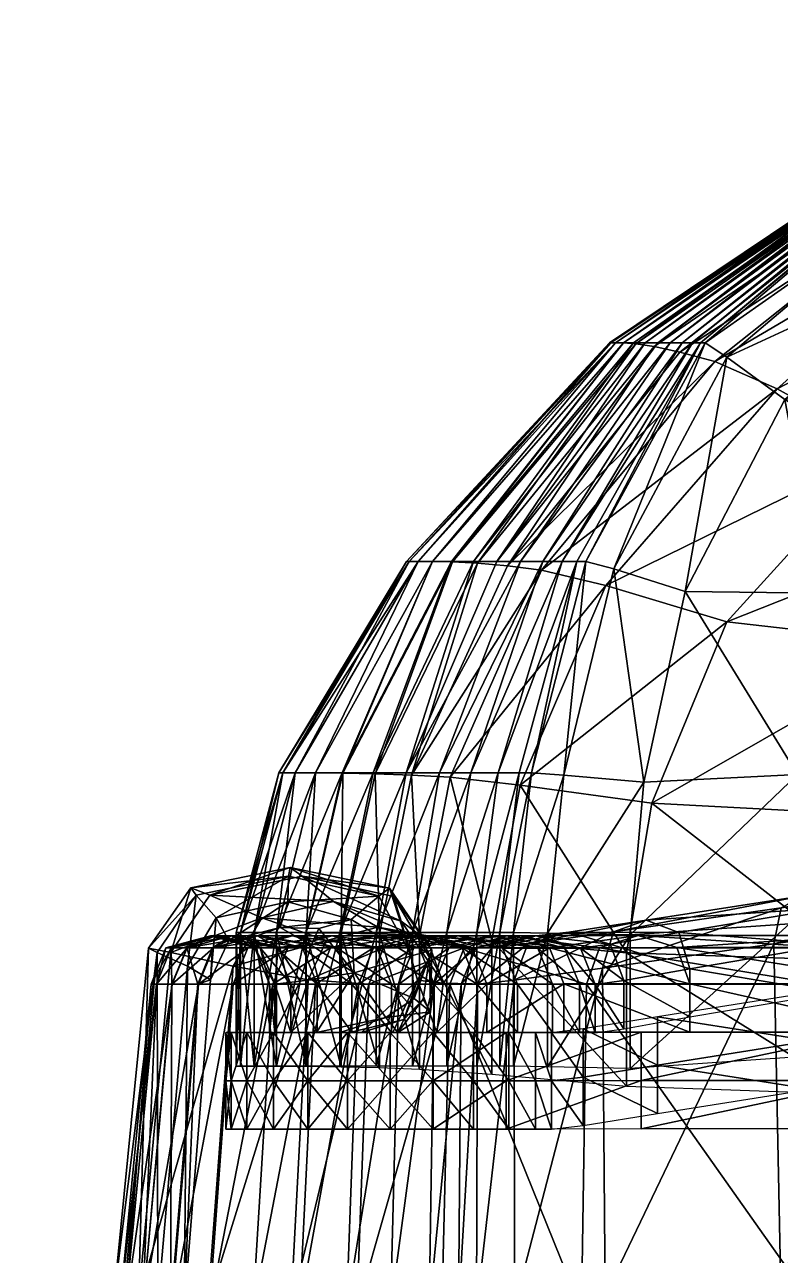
# Model space of a CAD drawing. Header units: centimetres. Extents: x -535 to 535, y -497 to 497.
# Drawn here: x -527.9 to -510.7, y 464.25 to 492.27 of the extents above; entities that cross this region are included whole.
import ezdxf

# ---------------------------------------------------------------- set-up
doc = ezdxf.new("R2010")
doc.units = ezdxf.units.CM
for name, color, linetype, true_color in [('Object005', 7, 'Continuous', 0xb89be5), ('Object007', 7, 'Continuous', 0x58c7e1), ('Object011', 7, 'Continuous', 0xe05656)]:
    doc.layers.add(name, color=color, linetype=linetype, true_color=true_color)

msp = doc.modelspace()

# ---------------------------------------------------------------- meshes
at = {"layer": 'Object005', "color": 31, "true_color": 0xe4b899}
mesh = msp.add_polyface(dxfattribs=at)
corners = [(-503.874, 470.046, -380.171), (-503.874, 468.946, -380.175), (-494.218, 470.048, -380.844), (-494.218, 471.148, -380.84), (-503.874, 471.146, -380.166), (-494.218, 472.248, -380.836), (-510.001, 470.229, -378.909), (-510.001, 469.129, -378.913), (-510.001, 468.029, -378.917), (-513.494, 468.58, -376.927), (-513.494, 467.48, -376.932), (-513.494, 469.68, -376.923), (-515.185, 469.408, -373.626), (-515.185, 468.308, -373.63), (-515.185, 467.208, -373.634), (-515.905, 468.219, -368.439), (-515.905, 467.119, -368.443), (-515.905, 469.318, -368.435), (-516.266, 469.32, -360.871), (-516.266, 468.22, -360.875), (-516.266, 467.12, -360.879), (-513.863, 468.228, 153.958), (-513.863, 467.128, 153.954), (-516.935, 467.125, 142.55), (-516.935, 468.225, 142.555), (-513.863, 469.328, 153.963), (-516.935, 469.325, 142.559), (-508.669, 469.331, 161.587), (-508.669, 468.231, 161.582), (-508.669, 467.131, 161.578), (-500.633, 468.233, 166.159), (-500.633, 467.133, 166.155), (-500.633, 469.333, 166.163)]
mesh.append_faces([[corners[k] for k in face] for face in [(0, 1, 2), (2, 3, 0), (4, 0, 3), (3, 5, 4), (0, 4, 6), (6, 7, 0), (1, 0, 7), (7, 8, 1), (9, 10, 8), (8, 7, 9), (11, 9, 7), (7, 6, 11), (9, 11, 12), (12, 13, 9), (10, 9, 13), (13, 14, 10), (15, 16, 14), (14, 13, 15), (17, 15, 13), (13, 12, 17), (15, 17, 18), (18, 19, 15), (16, 15, 19), (19, 20, 16), (21, 22, 23), (23, 24, 21), (25, 21, 24), (24, 26, 25), (21, 25, 27), (27, 28, 21), (22, 21, 28), (28, 29, 22), (30, 31, 29), (29, 28, 30), (32, 30, 28), (28, 27, 32)]], dxfattribs={"vtx2": -1, "color": 31})
mesh = msp.add_polyface(dxfattribs=at)
corners = [(-521.454, 469.321, -238.713), (-521.454, 468.221, -238.717), (-520.547, 468.221, -269.834), (-521.454, 467.121, -238.721), (-520.547, 467.121, -269.838), (-522.237, 468.221, -204.685), (-522.237, 467.121, -204.689), (-522.237, 469.321, -204.681), (-522.839, 469.321, -168.801), (-522.839, 468.221, -168.805), (-522.839, 467.121, -168.809), (-523.2, 468.221, -132.145), (-523.2, 467.121, -132.149), (-523.2, 469.321, -132.141), (-523.321, 469.321, -95.091), (-523.321, 468.221, -95.095), (-523.321, 467.121, -95.099), (-523.2, 468.222, -58.045), (-523.2, 467.122, -58.049), (-523.2, 469.322, -58.041), (-522.839, 469.322, -21.381), (-522.839, 468.222, -21.385), (-522.839, 467.122, -21.389), (-522.237, 468.222, 14.494), (-522.237, 467.122, 14.49), (-522.237, 469.322, 14.498), (-521.454, 469.322, 48.426), (-521.454, 468.222, 48.422), (-521.454, 467.122, 48.418), (-520.547, 468.222, 79.225), (-520.547, 469.322, 79.229)]
mesh.append_faces([[corners[k] for k in face] for face in [(0, 1, 2), (1, 3, 4), (5, 6, 3), (3, 1, 5), (7, 5, 1), (1, 0, 7), (5, 7, 8), (8, 9, 5), (6, 5, 9), (9, 10, 6), (11, 12, 10), (10, 9, 11), (13, 11, 9), (9, 8, 13), (11, 13, 14), (14, 15, 11), (12, 11, 15), (15, 16, 12), (17, 18, 16), (16, 15, 17), (19, 17, 15), (15, 14, 19), (17, 19, 20), (20, 21, 17), (18, 17, 21), (21, 22, 18), (23, 24, 22), (22, 21, 23), (25, 23, 21), (21, 20, 25), (23, 25, 26), (26, 27, 23), (24, 23, 27), (27, 28, 24), (28, 27, 29), (27, 26, 30)]], dxfattribs={"vtx2": -1, "color": 31})
mesh = msp.add_polyface(dxfattribs=at)
corners = [(-516.88, 468.221, -350.462), (-516.88, 467.121, -350.466), (-516.266, 467.12, -360.879), (-516.266, 468.22, -360.875), (-516.88, 469.321, -350.458), (-516.266, 469.32, -360.871), (-517.679, 469.321, -336.687), (-517.679, 468.221, -336.691), (-517.679, 467.121, -336.696), (-518.599, 468.221, -319.059), (-518.599, 467.121, -319.063), (-518.599, 469.321, -319.054), (-519.576, 469.321, -296.966), (-519.576, 468.221, -296.97), (-519.576, 467.121, -296.974), (-520.547, 468.221, -269.834), (-520.547, 467.121, -269.838), (-520.547, 469.321, -269.83), (-521.454, 469.321, -238.713), (-521.454, 468.221, -238.717), (-520.547, 468.222, 79.225), (-520.547, 467.122, 79.221), (-521.454, 467.122, 48.418), (-520.547, 469.322, 79.229), (-521.454, 468.222, 48.422), (-519.577, 469.322, 105.703), (-519.577, 468.222, 105.699), (-519.577, 467.122, 105.695), (-518.606, 468.223, 126.638), (-518.606, 467.123, 126.634), (-518.606, 469.323, 126.643), (-516.935, 469.325, 142.559), (-516.935, 468.225, 142.555), (-516.935, 467.125, 142.55)]
mesh.append_faces([[corners[k] for k in face] for face in [(0, 1, 2), (2, 3, 0), (4, 0, 3), (3, 5, 4), (0, 4, 6), (6, 7, 0), (1, 0, 7), (7, 8, 1), (9, 10, 8), (8, 7, 9), (11, 9, 7), (7, 6, 11), (9, 11, 12), (12, 13, 9), (10, 9, 13), (13, 14, 10), (15, 16, 14), (14, 13, 15), (17, 15, 13), (13, 12, 17), (15, 17, 18), (16, 15, 19), (20, 21, 22), (23, 20, 24), (20, 23, 25), (25, 26, 20), (21, 20, 26), (26, 27, 21), (28, 29, 27), (27, 26, 28), (30, 28, 26), (26, 25, 30), (28, 30, 31), (31, 32, 28), (29, 28, 32), (32, 33, 29)]], dxfattribs={"vtx2": -1, "color": 31})
at = {"layer": 'Object007', "color": 31, "true_color": 0xe4b899}
mesh = msp.add_polyface(dxfattribs=at)
corners = [(-498.727, 492.002, 84.618), (-507.734, 488.955, 82.617), (-507.016, 488.707, 109.073), (-499.202, 492.2, 53.481), (-508.145, 489.079, 51.6), (-499.376, 492.266, 19.008), (-508.343, 489.121, 17.327), (-499.395, 492.266, -17.416), (-508.418, 489.121, -18.898), (-499.262, 492.266, -318.932), (-507.888, 489.121, -319.012), (-508.01, 489.121, -296.711), (-499.293, 492.266, -296.511), (-499.234, 492.266, -336.733), (-507.773, 489.121, -336.753), (-499.209, 492.266, -350.556), (-507.673, 489.121, -350.556), (-499.189, 492.266, -361.042), (-507.596, 489.121, -361.042), (-512.695, 485.02, -350.556), (-497.802, 491.605, 111.035), (-505.899, 488.293, 129.664), (-499.376, 492.266, -202.374), (-508.343, 489.121, -203.255), (-508.418, 489.121, -167.031), (-499.395, 492.266, -165.95), (-499.352, 492.266, -237.058), (-508.245, 489.121, -237.699), (-514.27, 485.02, -203.974), (-499.323, 492.266, -268.828), (-508.131, 489.121, -269.229), (-514.447, 485.02, -20.107), (-508.463, 489.121, -55.769), (-499.406, 492.266, -54.408), (-499.41, 492.266, -91.683), (-508.478, 489.121, -92.964), (-514.553, 485.02, -56.881), (-499.406, 492.266, -128.958), (-508.463, 489.121, -130.159), (-512.514, 485.02, -361.042), (-507.549, 489.121, -368.832), (-499.178, 492.266, -368.832), (-498.971, 491.707, -374.344), (-507.22, 488.663, -374.275), (-498.367, 490.028, -377.993), (-506.295, 487.289, -377.72)]
mesh.append_faces([[corners[k] for k in face] for face in [(0, 1, 2), (3, 4, 1), (5, 6, 4), (4, 3, 5), (6, 5, 7), (7, 8, 6), (9, 10, 11), (11, 12, 9), (13, 14, 10), (15, 16, 14), (17, 18, 16), (19, 16, 18), (20, 2, 21), (22, 23, 24), (24, 25, 22), (23, 22, 26), (26, 27, 23), (28, 23, 27), (29, 30, 27), (27, 26, 29), (30, 29, 12), (12, 11, 30), (31, 8, 32), (33, 32, 8), (8, 7, 33), (32, 33, 34), (34, 35, 32), (36, 32, 35), (37, 38, 35), (35, 34, 37), (38, 37, 25), (25, 24, 38), (39, 18, 40), (41, 40, 18), (42, 43, 40), (44, 45, 43)]], dxfattribs={"vtx2": -1, "color": 31})
mesh = msp.add_polyface(dxfattribs=at)
corners = [(-507.734, 488.955, 82.617), (-513.57, 484.936, 80.982), (-512.981, 484.809, 107.471), (-508.145, 489.079, 51.6), (-513.989, 484.999, 50.063), (-508.343, 489.121, 17.327), (-514.27, 485.02, 15.954), (-508.418, 489.121, -18.898), (-514.447, 485.02, -20.107), (-507.888, 489.121, -319.012), (-513.201, 485.02, -319.077), (-513.488, 485.02, -296.874), (-507.773, 489.121, -336.753), (-512.93, 485.02, -336.77), (-507.673, 489.121, -350.556), (-512.695, 485.02, -350.556), (-507.596, 489.121, -361.042), (-512.514, 485.02, -361.042), (-515.122, 480.048, -368.832), (-515.326, 480.048, -361.042), (-512.406, 485.02, -368.832), (-514.489, 479.876, -374.257), (-511.916, 484.697, -374.225), (-514.665, 479.495, 143.159), (-511.911, 478.672, 153.702), (-508.322, 482.62, 153.639), (-510.772, 483.977, 143.62), (-508.343, 489.121, -203.255), (-514.27, 485.02, -203.974), (-514.447, 485.02, -167.913), (-508.245, 489.121, -237.699), (-514.04, 485.02, -238.222), (-508.131, 489.121, -269.229), (-513.773, 485.02, -269.556), (-508.01, 489.121, -296.711), (-516.909, 479.948, 106.588), (-508.463, 489.121, -55.769), (-514.553, 485.02, -56.881), (-508.478, 489.121, -92.964), (-514.588, 485.02, -94.01), (-508.463, 489.121, -130.159), (-514.553, 485.02, -131.14), (-508.418, 489.121, -167.031), (-515.664, 480.048, -350.556), (-516.104, 480.048, -336.779), (-516.61, 480.048, -319.113), (-517.148, 480.048, -296.965), (-512.859, 479.361, -377.647), (-510.59, 483.73, -377.52), (-509.775, 479.322, -379.63), (-516.133, 479.849, 127.534), (-512.187, 484.598, 128.29)]
mesh.append_faces([[corners[k] for k in face] for face in [(0, 1, 2), (3, 4, 1), (5, 6, 4), (7, 8, 6), (9, 10, 11), (12, 13, 10), (14, 15, 13), (16, 17, 15), (18, 19, 17), (17, 20, 18), (21, 18, 20), (20, 22, 21), (23, 24, 25), (25, 26, 23), (27, 28, 29), (30, 31, 28), (32, 33, 31), (34, 11, 33), (35, 2, 1), (36, 37, 8), (38, 39, 37), (40, 41, 39), (42, 29, 41), (43, 15, 17), (17, 19, 43), (15, 43, 44), (44, 13, 15), (45, 10, 13), (46, 11, 10), (33, 11, 46), (47, 21, 22), (22, 48, 47), (49, 47, 48), (50, 23, 26), (26, 51, 50), (51, 2, 35)]], dxfattribs={"vtx2": -1, "color": 31})
mesh = msp.add_polyface(dxfattribs=at)
corners = [(-512.981, 484.809, 107.471), (-507.016, 488.707, 109.073), (-507.734, 488.955, 82.617), (-513.57, 484.936, 80.982), (-508.145, 489.079, 51.6), (-513.989, 484.999, 50.063), (-508.343, 489.121, 17.327), (-514.27, 485.02, 15.954), (-508.418, 489.121, -18.898), (-513.488, 485.02, -296.874), (-508.01, 489.121, -296.711), (-507.888, 489.121, -319.012), (-513.201, 485.02, -319.077), (-507.773, 489.121, -336.753), (-512.93, 485.02, -336.77), (-507.673, 489.121, -350.556), (-502.125, 485.481, 154.958), (-508.322, 482.62, 153.639), (-505.557, 481.19, 158.643), (-500.455, 482.62, 161.195), (-504.298, 487.342, 144.816), (-510.772, 483.977, 143.62), (-505.899, 488.293, 129.664), (-512.187, 484.598, 128.29), (-504.778, 480.578, -380.832), (-509.775, 479.322, -379.63), (-508.749, 482.64, -379.031), (-505.304, 484.696, -379.721), (-504.557, 476.158, -381.331), (-511.911, 478.672, 153.702), (-507.326, 478.144, 160.436), (-514.447, 485.02, -167.913), (-508.418, 489.121, -167.031), (-508.343, 489.121, -203.255), (-514.04, 485.02, -238.222), (-508.245, 489.121, -237.699), (-508.131, 489.121, -269.229), (-513.773, 485.02, -269.556), (-514.588, 485.02, -94.01), (-508.478, 489.121, -92.964), (-508.463, 489.121, -130.159), (-514.553, 485.02, -131.14), (-507.549, 489.121, -368.832), (-512.406, 485.02, -368.832), (-512.514, 485.02, -361.042), (-507.22, 488.663, -374.275), (-511.916, 484.697, -374.225), (-506.295, 487.289, -377.72), (-510.59, 483.73, -377.52), (-497.448, 486.975, -380.214), (-500.361, 478.672, 164.634)]
mesh.append_faces([[corners[k] for k in face] for face in [(0, 1, 2), (3, 2, 4), (5, 4, 6), (7, 6, 8), (9, 10, 11), (12, 11, 13), (14, 13, 15), (16, 17, 18), (18, 19, 16), (17, 16, 20), (20, 21, 17), (22, 23, 21), (21, 20, 22), (23, 22, 1), (1, 0, 23), (24, 25, 26), (26, 27, 24), (25, 24, 28), (29, 30, 18), (18, 17, 29), (31, 32, 33), (34, 35, 36), (37, 36, 10), (38, 39, 40), (41, 40, 32), (42, 43, 44), (43, 42, 45), (45, 46, 43), (47, 48, 46), (46, 45, 47), (49, 27, 47), (48, 47, 27), (27, 26, 48), (30, 50, 19), (19, 18, 30), (48, 26, 25)]], dxfattribs={"vtx2": -1, "color": 31})
mesh = msp.add_polyface(dxfattribs=at)
corners = [(-518.612, 480.047, -204.371), (-518.943, 480.047, -168.4), (-514.447, 485.02, -167.913), (-514.27, 485.02, -203.974), (-518.181, 480.048, -238.51), (-514.04, 485.02, -238.222), (-520.667, 475.231, -238.638), (-521.275, 475.231, -204.547), (-515.326, 480.048, -361.042), (-515.122, 480.048, -368.832), (-516.357, 475.231, -368.832), (-518.612, 480.047, 15.197), (-514.27, 485.02, 15.954), (-514.447, 485.02, -20.107), (-518.943, 480.047, -20.774), (-518.157, 480.038, 49.216), (-513.989, 484.999, 50.063), (-517.587, 480.008, 80.081), (-513.57, 484.936, 80.982), (-516.909, 479.948, 106.588), (-519.142, 480.047, -131.68), (-514.553, 485.02, -131.14), (-522.021, 475.231, -131.921), (-519.208, 480.047, -94.587), (-514.588, 485.02, -94.01), (-519.142, 480.047, -57.493), (-514.553, 485.02, -56.881), (-522.021, 475.231, -57.765), (-517.121, 475.231, -350.556), (-515.664, 480.048, -350.556), (-517.74, 475.231, -336.783), (-516.104, 480.048, -336.779), (-512.93, 485.02, -336.77), (-516.61, 480.048, -319.113), (-518.453, 475.231, -319.129), (-519.211, 475.231, -297.005), (-517.148, 480.048, -296.965), (-513.201, 485.02, -319.077), (-517.682, 480.048, -269.736), (-519.964, 475.231, -269.816), (-513.773, 485.02, -269.556), (-516.133, 479.849, 127.534), (-512.187, 484.598, 128.29)]
mesh.append_faces([[corners[k] for k in face] for face in [(0, 1, 2), (2, 3, 0), (4, 0, 3), (3, 5, 4), (0, 4, 6), (1, 0, 7), (8, 9, 10), (11, 12, 13), (13, 14, 11), (12, 11, 15), (15, 16, 12), (17, 18, 16), (16, 15, 17), (18, 17, 19), (20, 21, 2), (2, 1, 20), (22, 20, 1), (21, 20, 23), (23, 24, 21), (25, 26, 24), (24, 23, 25), (27, 25, 23), (26, 25, 14), (14, 13, 26), (28, 29, 8), (30, 31, 29), (32, 31, 33), (34, 33, 31), (35, 36, 33), (37, 33, 36), (38, 36, 35), (4, 38, 39), (38, 4, 5), (5, 40, 38), (36, 38, 40), (19, 41, 42)]], dxfattribs={"vtx2": -1, "color": 31})
mesh = msp.add_polyface(dxfattribs=at)
corners = [(-520.667, 475.231, -238.638), (-521.275, 475.231, -204.547), (-518.612, 480.047, -204.371), (-521.741, 475.231, -168.616), (-518.943, 480.047, -168.4), (-521.275, 475.231, 14.861), (-518.612, 480.047, 15.197), (-518.943, 480.047, -20.774), (-521.741, 475.231, -21.07), (-520.655, 475.226, 48.84), (-518.157, 480.038, 49.216), (-519.916, 475.211, 79.681), (-517.587, 480.008, 80.081), (-519.092, 475.181, 106.196), (-522.021, 475.231, -131.921), (-519.142, 480.047, -131.68), (-522.114, 475.231, -94.843), (-519.208, 480.047, -94.587), (-522.021, 475.231, -57.765), (-519.142, 480.047, -57.493), (-519.211, 475.231, -297.005), (-519.964, 475.231, -269.816), (-517.682, 480.048, -269.736), (-518.181, 480.048, -238.51), (-520.724, 471.598, -269.843), (-519.899, 471.598, -297.018), (-521.496, 471.598, -238.681), (-522.162, 471.598, -204.606), (-522.674, 471.598, -168.688), (-522.162, 471.598, 14.749), (-521.488, 471.594, 48.715), (-520.693, 471.584, 79.547), (-519.819, 471.565, 106.065), (-522.981, 471.598, -132.001), (-523.083, 471.598, -94.928), (-522.981, 471.598, -57.856), (-522.674, 471.598, -21.169), (-518.453, 475.231, -319.129), (-519.068, 471.598, -319.135)]
mesh.append_faces([[corners[k] for k in face] for face in [(0, 1, 2), (1, 3, 4), (5, 6, 7), (7, 8, 5), (6, 5, 9), (9, 10, 6), (10, 9, 11), (12, 11, 13), (4, 3, 14), (15, 14, 16), (16, 17, 15), (17, 16, 18), (19, 18, 8), (8, 7, 19), (20, 21, 22), (21, 0, 23), (24, 21, 20), (20, 25, 24), (21, 24, 26), (26, 0, 21), (27, 1, 0), (0, 26, 27), (1, 27, 28), (28, 3, 1), (29, 5, 8), (30, 9, 5), (31, 11, 9), (32, 13, 11), (33, 14, 3), (14, 33, 34), (34, 16, 14), (35, 18, 16), (18, 35, 36), (36, 8, 18), (37, 38, 25), (25, 20, 37)]], dxfattribs={"vtx2": -1, "color": 31})
mesh = msp.add_polyface(dxfattribs=at)
corners = [(-516.357, 475.231, -368.832), (-516.643, 475.231, -361.042), (-515.326, 480.048, -361.042), (-519.916, 475.211, 79.681), (-517.587, 480.008, 80.081), (-518.157, 480.038, 49.216), (-519.092, 475.181, 106.196), (-516.909, 479.948, 106.588), (-517.121, 475.231, -350.556), (-515.664, 480.048, -350.556), (-517.74, 475.231, -336.783), (-516.104, 480.048, -336.779), (-518.453, 475.231, -319.129), (-516.61, 480.048, -319.113), (-519.211, 475.231, -297.005), (-516.133, 479.849, 127.534), (-518.215, 475.132, 127.197), (-514.665, 479.495, 143.159), (-516.616, 474.955, 143.088), (-516.768, 471.598, -368.832), (-515.622, 475.178, -374.312), (-516, 471.585, -374.33), (-516.768, 468.556, -368.832), (-516, 468.543, -374.33), (-517.083, 468.556, -361.042), (-517.083, 471.598, -361.042), (-518.909, 471.532, 127.085), (-518.909, 468.49, 127.085), (-517.266, 468.372, 143.064), (-517.266, 471.414, 143.064), (-514.197, 468.098, 154.456), (-517.606, 471.598, -350.556), (-517.606, 468.556, -350.556), (-518.286, 468.556, -336.784), (-518.286, 471.598, -336.784), (-519.068, 471.598, -319.135), (-519.068, 468.556, -319.135)]
mesh.append_faces([[corners[k] for k in face] for face in [(0, 1, 2), (3, 4, 5), (6, 7, 4), (2, 1, 8), (9, 8, 10), (11, 10, 12), (13, 12, 14), (15, 7, 6), (6, 16, 15), (17, 15, 16), (16, 18, 17), (19, 0, 20), (20, 21, 19), (22, 19, 21), (21, 23, 22), (19, 22, 24), (24, 25, 19), (0, 19, 25), (25, 1, 0), (26, 16, 6), (26, 27, 28), (28, 29, 26), (16, 26, 29), (29, 18, 16), (29, 28, 30), (31, 8, 1), (1, 25, 31), (32, 31, 25), (25, 24, 32), (31, 32, 33), (33, 34, 31), (8, 31, 34), (34, 10, 8), (35, 12, 10), (10, 34, 35), (34, 33, 36)]], dxfattribs={"vtx2": -1, "color": 31})
mesh = msp.add_polyface(dxfattribs=at)
corners = [(-504.557, 476.158, -381.331), (-510.308, 475.199, -380.028), (-509.775, 479.322, -379.63), (-515.122, 480.048, -368.832), (-514.489, 479.876, -374.257), (-515.622, 475.178, -374.312), (-516.357, 475.231, -368.832), (-511.911, 478.672, 153.702), (-514.665, 479.495, 143.159), (-516.616, 474.955, 143.088), (-513.625, 474.543, 154.267), (-507.326, 478.144, 160.436), (-508.596, 474.279, 161.653), (-500.361, 478.672, 164.634), (-500.882, 474.543, 166.163), (-512.859, 479.361, -377.647), (-513.801, 475.02, -377.866), (-504.484, 472.657, -381.498), (-504.484, 469.615, -381.498), (-510.486, 468.755, -380.161), (-510.486, 471.797, -380.161), (-501.055, 471.139, 166.673), (-509.02, 470.963, 162.059), (-501.055, 468.098, 166.673), (-509.02, 467.922, 162.059), (-514.115, 471.545, -377.939), (-514.115, 468.504, -377.939), (-516, 468.543, -374.33), (-516, 471.585, -374.33), (-514.197, 471.139, 154.456), (-517.266, 471.414, 143.064), (-514.197, 468.098, 154.456)]
mesh.append_faces([[corners[k] for k in face] for face in [(0, 1, 2), (3, 4, 5), (5, 6, 3), (7, 8, 9), (9, 10, 7), (11, 7, 10), (10, 12, 11), (13, 11, 12), (12, 14, 13), (15, 2, 1), (1, 16, 15), (4, 15, 16), (16, 5, 4), (17, 18, 19), (19, 20, 17), (0, 17, 20), (20, 1, 0), (21, 14, 12), (12, 22, 21), (23, 21, 22), (22, 24, 23), (25, 16, 1), (1, 20, 25), (26, 25, 20), (20, 19, 26), (25, 26, 27), (27, 28, 25), (16, 25, 28), (28, 5, 16), (29, 10, 9), (9, 30, 29), (31, 29, 30), (29, 31, 24), (24, 22, 29), (10, 29, 22), (22, 12, 10)]], dxfattribs={"vtx2": -1, "color": 31})
mesh = msp.add_polyface(dxfattribs=at)
corners = [(-520.724, 468.556, -269.843), (-520.724, 471.598, -269.843), (-519.899, 471.598, -297.018), (-519.899, 468.556, -297.018), (-521.496, 468.556, -238.681), (-521.496, 471.598, -238.681), (-522.162, 468.556, -204.606), (-522.162, 471.598, -204.606), (-522.674, 468.556, -168.688), (-522.674, 471.598, -168.688), (-519.092, 475.181, 106.196), (-519.819, 471.565, 106.065), (-518.909, 471.532, 127.085), (-518.909, 468.49, 127.085), (-519.819, 468.523, 106.065), (-521.741, 475.231, -21.07), (-522.674, 471.598, -21.169), (-522.162, 471.598, 14.749), (-522.162, 468.556, 14.749), (-522.674, 468.556, -21.169), (-521.488, 468.553, 48.715), (-521.488, 471.594, 48.715), (-521.275, 475.231, 14.861), (-520.655, 475.226, 48.84), (-520.693, 471.584, 79.547), (-520.693, 468.543, 79.547), (-519.916, 475.211, 79.681), (-521.741, 475.231, -168.616), (-522.981, 471.598, -132.001), (-522.981, 468.556, -132.001), (-523.083, 468.556, -94.928), (-523.083, 471.598, -94.928), (-522.114, 475.231, -94.843), (-522.981, 471.598, -57.856), (-522.981, 468.556, -57.856), (-519.068, 468.556, -319.135), (-519.068, 471.598, -319.135), (-518.286, 471.598, -336.784)]
mesh.append_faces([[corners[k] for k in face] for face in [(0, 1, 2), (2, 3, 0), (1, 0, 4), (4, 5, 1), (6, 7, 5), (5, 4, 6), (7, 6, 8), (8, 9, 7), (10, 11, 12), (13, 12, 11), (11, 14, 13), (15, 16, 17), (18, 17, 16), (16, 19, 18), (17, 18, 20), (20, 21, 17), (22, 17, 21), (23, 21, 24), (25, 24, 21), (21, 20, 25), (24, 25, 14), (14, 11, 24), (26, 24, 11), (27, 9, 28), (29, 28, 9), (9, 8, 29), (28, 29, 30), (30, 31, 28), (32, 31, 33), (34, 33, 31), (31, 30, 34), (33, 34, 19), (19, 16, 33), (35, 36, 37), (36, 35, 3), (3, 2, 36)]], dxfattribs={"vtx2": -1, "color": 31})
at = {"layer": 'Object011', "color": 31, "true_color": 0xe4b899}
mesh = msp.add_polyface(dxfattribs=at)
corners = [(-432.45, 442.934, 170.912), (-432.45, 462.999, 170.916), (-455.471, 462.999, 170.916), (-455.471, 442.934, 170.912), (-474.464, 462.999, 170.916), (-474.464, 442.934, 170.912), (-489.694, 462.999, 170.113), (-489.711, 442.934, 170.109), (-501.426, 462.999, 167.701), (-501.495, 442.934, 167.697), (-509.865, 462.999, 162.956), (-514.505, 443.163, -378.08), (-514.684, 463.333, -378.076), (-510.692, 463.832, -380.418), (-510.245, 443.508, -380.422), (-504.039, 464.664, -381.823), (-503.144, 444.082, -381.827), (-493.951, 465.663, -382.525), (-492.609, 444.771, -382.529), (-479.653, 466.662, -382.759), (-478.043, 445.46, -382.763), (-460.372, 467.495, -382.759), (-458.851, 446.034, -382.763), (-435.333, 467.994, -382.759), (-434.439, 446.378, -382.763), (-432.45, 470.421, 170.921), (-455.471, 470.421, 170.921), (-474.464, 470.421, 170.921), (-489.688, 470.421, 170.117), (-501.403, 470.421, 167.705), (-509.808, 470.421, 162.961), (-514.743, 470.789, -378.072), (-510.841, 471.34, -380.414), (-504.337, 472.259, -381.819), (-494.398, 473.361, -382.521), (-480.19, 474.463, -382.755), (-460.879, 475.382, -382.755), (-512.76, 470.432, 153.762), (-507.906, 470.437, 160.909), (-507.906, 469.337, 160.905), (-512.76, 469.332, 153.758), (-515.623, 470.428, 142.756), (-500.18, 470.44, 165.263), (-500.18, 469.34, 165.259), (-489.117, 470.442, 167.481), (-489.117, 469.341, 167.477), (-474.251, 470.442, 168.221), (-474.251, 469.342, 168.217), (-455.418, 470.442, 168.221), (-455.418, 469.342, 168.217), (-510.037, 442.934, 162.951), (-515.219, 462.999, 155.151), (-515.105, 470.421, 155.157)]
mesh.append_faces([[corners[k] for k in face] for face in [(0, 1, 2), (3, 2, 4), (5, 4, 6), (7, 6, 8), (9, 8, 10), (11, 12, 13), (14, 13, 15), (16, 15, 17), (18, 17, 19), (20, 19, 21), (21, 22, 20), (23, 24, 22), (22, 21, 23), (1, 25, 26), (26, 2, 1), (27, 4, 2), (2, 26, 27), (4, 27, 28), (28, 6, 4), (29, 8, 6), (6, 28, 29), (8, 29, 30), (30, 10, 8), (12, 31, 32), (32, 13, 12), (33, 15, 13), (13, 32, 33), (34, 17, 15), (35, 19, 17), (36, 21, 19), (37, 38, 39), (39, 40, 37), (41, 37, 40), (42, 43, 39), (39, 38, 42), (43, 42, 44), (44, 45, 43), (46, 47, 45), (48, 49, 47), (50, 10, 51), (52, 51, 10), (10, 30, 52)]], dxfattribs={"vtx2": -1, "color": 31})
mesh = msp.add_polyface(dxfattribs=at)
corners = [(-508.144, 471.26, 161.168), (-508.857, 471.529, 161.939), (-500.791, 471.531, 166.488), (-509.57, 471.248, 162.707), (-501.25, 471.249, 167.403), (-513.933, 471.527, 154.463), (-514.812, 471.248, 154.985), (-513.053, 471.256, 153.939), (-515.947, 471.252, 142.852), (-513.751, 471.882, -377.152), (-514.495, 471.612, -377.84), (-516.444, 471.337, -374.206), (-513.007, 471.602, -376.467), (-515.508, 471.609, -373.769), (-514.573, 471.331, -373.334), (-509.673, 472.149, -378.314), (-510.174, 472.431, -379.212), (-510.674, 472.163, -380.111), (-503.969, 473.349, -380.499), (-504.245, 473.081, -381.487), (-503.693, 473.066, -379.514), (-509.808, 470.421, 162.961), (-501.403, 470.421, 167.705), (-514.743, 470.789, -378.072), (-510.841, 471.34, -380.414), (-504.337, 472.259, -381.819), (-503.601, 472.239, -379.188), (-509.507, 471.322, -378.018), (-509.507, 470.222, -378.022), (-503.601, 471.139, -379.192), (-512.759, 470.775, -376.241), (-512.759, 469.675, -376.245), (-514.261, 470.504, -373.191), (-514.261, 469.404, -373.196), (-514.913, 470.417, -368.202), (-515.248, 471.242, -368.276), (-512.76, 470.432, 153.762), (-515.623, 470.428, 142.756), (-507.906, 470.437, 160.909), (-515.105, 470.421, 155.157)]
mesh.append_faces([[corners[k] for k in face] for face in [(0, 1, 2), (1, 3, 4), (5, 6, 3), (3, 1, 5), (7, 5, 1), (1, 0, 7), (5, 7, 8), (9, 10, 11), (12, 9, 13), (13, 14, 12), (9, 12, 15), (15, 16, 9), (10, 9, 16), (16, 17, 10), (18, 19, 17), (17, 16, 18), (20, 18, 16), (16, 15, 20), (3, 21, 22), (23, 10, 17), (17, 24, 23), (19, 25, 24), (24, 17, 19), (26, 20, 15), (15, 27, 26), (27, 28, 29), (30, 31, 28), (28, 27, 30), (12, 30, 27), (27, 15, 12), (30, 12, 14), (14, 32, 30), (31, 30, 32), (33, 32, 34), (35, 34, 32), (32, 14, 35), (36, 37, 8), (8, 7, 36), (38, 36, 7), (7, 0, 38), (6, 39, 21), (21, 3, 6)]], dxfattribs={"vtx2": -1, "color": 31})
mesh = msp.add_polyface(dxfattribs=at)
corners = [(-523.194, 471.522, -21.606), (-524.206, 471.246, -21.593), (-523.619, 471.246, 13.583), (-523.55, 471.521, -58.03), (-524.563, 471.246, -58.025), (-522.658, 471.246, -95.084), (-523.671, 471.521, -95.083), (-524.683, 471.246, -95.084), (-523.55, 471.521, -132.135), (-524.563, 471.246, -132.143), (-522.538, 471.246, -132.13), (-523.189, 471.521, -168.798), (-524.202, 471.246, -168.812), (-522.587, 471.521, -204.68), (-523.6, 471.246, -204.701), (-523.956, 470.421, 13.587), (-523.664, 470.524, 39.506), (-523.248, 471.418, 39.499), (-524.544, 470.421, -21.592), (-524.9, 470.421, -58.025), (-525.021, 470.421, -95.087), (-524.9, 470.421, -132.149), (-524.539, 470.421, -168.82), (-523.937, 470.421, -204.711), (-522.816, 471.246, -238.742), (-523.153, 470.421, -238.754), (-521.853, 473.077, 50.005), (-524.112, 472.619, 50.064), (-523.683, 472.448, 58.56), (-521.891, 472.882, 48.581), (-523.995, 472.446, 48.636), (-525.079, 471.245, 50.087), (-524.571, 471.142, 58.582), (-524.883, 471.142, 48.656), (-524.192, 470.833, 48.163), (-523.54, 471.932, 48.148), (-523.152, 470.833, 80.267), (-522.5, 471.933, 80.25)]
mesh.append_faces([[corners[k] for k in face] for face in [(0, 1, 2), (3, 4, 1), (1, 0, 3), (5, 6, 3), (4, 3, 6), (6, 7, 4), (8, 9, 7), (7, 6, 8), (10, 8, 6), (9, 8, 11), (11, 12, 9), (13, 14, 12), (12, 11, 13), (2, 15, 16), (16, 17, 2), (15, 2, 1), (1, 18, 15), (4, 19, 18), (18, 1, 4), (19, 4, 7), (7, 20, 19), (9, 21, 20), (20, 7, 9), (21, 9, 12), (12, 22, 21), (14, 23, 22), (22, 12, 14), (23, 14, 24), (24, 25, 23), (26, 27, 28), (29, 30, 27), (27, 31, 32), (32, 28, 27), (31, 27, 30), (30, 33, 31), (34, 33, 30), (30, 35, 34), (16, 34, 35), (35, 17, 16), (32, 36, 37), (37, 28, 32)]], dxfattribs={"vtx2": -1, "color": 31})
mesh = msp.add_polyface(dxfattribs=at)
corners = [(-522.607, 471.522, 13.564), (-523.619, 471.246, 13.583), (-523.248, 471.418, 39.499), (-522.079, 471.716, 39.47), (-521.379, 471.312, 16.416), (-522.128, 471.263, -20.902), (-523.194, 471.522, -21.606), (-522.538, 471.247, -58.038), (-523.55, 471.521, -58.03), (-522.658, 471.246, -95.084), (-523.671, 471.521, -95.083), (-522.538, 471.246, -132.13), (-523.55, 471.521, -132.135), (-522.177, 471.246, -168.785), (-523.189, 471.521, -168.798), (-521.575, 471.246, -204.66), (-522.587, 471.521, -204.68), (-520.791, 471.246, -238.688), (-521.803, 471.521, -238.714), (-523.6, 471.246, -204.701), (-522.816, 471.246, -238.742), (-520.896, 471.521, -269.834), (-521.908, 471.246, -269.869), (-522.246, 470.421, -269.884), (-523.153, 470.421, -238.754), (-521.839, 470.421, -168.784), (-521.237, 470.421, -204.657), (-522.2, 470.421, -132.13), (-522.321, 470.421, -95.087), (-522.2, 470.422, -58.044), (-521.629, 470.487, -18.754), (-522.2, 469.322, -58.048), (-523.683, 472.448, 58.56), (-521.581, 472.884, 58.503), (-521.853, 473.077, 50.005), (-524.112, 472.619, 50.064), (-521.891, 472.882, 48.581), (-521.904, 472.299, 48.106), (-523.54, 471.932, 48.148), (-523.995, 472.446, 48.636), (-520.865, 472.301, 80.199), (-522.5, 471.933, 80.25), (-523.152, 470.833, 80.267), (-521.442, 470.524, 106.137), (-521.027, 471.418, 106.117)]
mesh.append_faces([[corners[k] for k in face] for face in [(0, 1, 2), (2, 3, 0), (4, 0, 3), (0, 4, 5), (5, 6, 0), (1, 0, 6), (7, 8, 6), (6, 5, 7), (8, 7, 9), (10, 9, 11), (12, 11, 13), (13, 14, 12), (15, 16, 14), (14, 13, 15), (17, 18, 16), (19, 16, 18), (18, 20, 19), (21, 22, 20), (20, 18, 21), (22, 23, 24), (24, 20, 22), (13, 25, 26), (11, 27, 25), (25, 13, 11), (27, 11, 9), (9, 28, 27), (7, 29, 28), (28, 9, 7), (29, 7, 5), (5, 30, 29), (31, 29, 30), (32, 33, 34), (35, 34, 36), (37, 3, 2), (2, 38, 37), (36, 37, 38), (38, 39, 36), (30, 5, 4), (40, 33, 32), (32, 41, 40), (42, 43, 44), (44, 41, 42)]], dxfattribs={"vtx2": -1, "color": 31})
mesh = msp.add_polyface(dxfattribs=at)
corners = [(-518.72, 471.523, 127.009), (-519.86, 471.717, 106.049), (-521.027, 471.418, 106.117), (-519.727, 471.247, 127.143), (-522.079, 471.716, 39.47), (-521.198, 471.687, 34.009), (-521.379, 471.312, 16.416), (-522.587, 471.521, -204.68), (-521.575, 471.246, -204.66), (-520.791, 471.246, -238.688), (-519.885, 471.246, -269.801), (-520.896, 471.521, -269.834), (-521.803, 471.521, -238.714), (-518.914, 471.246, -296.932), (-519.925, 471.521, -296.972), (-521.908, 471.246, -269.869), (-520.937, 471.246, -297.015), (-518.948, 471.521, -319.063), (-519.96, 471.246, -319.114), (-522.246, 470.421, -269.884), (-521.274, 470.421, -297.032), (-520.297, 470.421, -319.133), (-519.547, 470.421, -269.792), (-520.454, 470.421, -238.682), (-521.237, 470.421, -204.657), (-522.177, 471.246, -168.785), (-521.442, 470.524, 106.137), (-520.063, 470.421, 127.185), (-519.594, 472.608, 49.944), (-521.853, 473.077, 50.005), (-521.581, 472.884, 58.503), (-519.502, 472.421, 58.091), (-519.836, 472.429, 47.085), (-521.891, 472.882, 48.581), (-521.904, 472.299, 48.106), (-520.463, 471.894, 42.308), (-520.397, 470.681, 25.027), (-519.094, 471.07, 42.743), (-521.844, 469.322, -21.632), (-521.629, 470.487, -18.754), (-520.865, 472.301, 80.199), (-518.718, 471.399, 105.626), (-519.324, 471.854, 78.733), (-522.5, 471.933, 80.25)]
mesh.append_faces([[corners[k] for k in face] for face in [(0, 1, 2), (2, 3, 0), (4, 5, 6), (7, 8, 9), (10, 11, 12), (12, 9, 10), (11, 10, 13), (13, 14, 11), (15, 11, 14), (14, 16, 15), (17, 18, 16), (16, 14, 17), (19, 15, 16), (16, 20, 19), (18, 21, 20), (20, 16, 18), (22, 10, 9), (9, 23, 22), (8, 24, 23), (23, 9, 8), (24, 8, 25), (26, 27, 3), (3, 2, 26), (28, 29, 30), (30, 31, 28), (29, 28, 32), (32, 33, 29), (34, 33, 32), (32, 35, 34), (4, 34, 35), (35, 5, 4), (36, 6, 5), (5, 35, 36), (37, 36, 35), (38, 39, 36), (6, 36, 39), (40, 1, 41), (30, 40, 42), (42, 31, 30), (1, 40, 43), (43, 2, 1)]], dxfattribs={"vtx2": -1, "color": 31})
mesh = msp.add_polyface(dxfattribs=at)
corners = [(-516.919, 471.524, 143.131), (-518.72, 471.523, 127.009), (-519.727, 471.247, 127.143), (-517.892, 471.247, 143.407), (-519.86, 471.717, 106.049), (-517.714, 471.249, 126.873), (-518.718, 471.399, 105.626), (-517.937, 471.246, -319.015), (-518.948, 471.521, -319.063), (-519.925, 471.521, -296.972), (-518.914, 471.246, -296.932), (-519.96, 471.246, -319.114), (-518.029, 471.521, -336.698), (-519.04, 471.246, -336.753), (-517.229, 471.521, -350.468), (-518.24, 471.246, -350.523), (-520.297, 470.421, -319.133), (-519.377, 470.421, -336.774), (-518.577, 470.421, -350.544), (-517.625, 471.246, -360.994), (-517.961, 470.421, -361.03), (-517.6, 470.42, -319.002), (-518.576, 470.421, -296.921), (-519.885, 471.246, -269.801), (-519.547, 470.421, -269.792), (-518.372, 470.446, 104.539), (-520.063, 470.421, 127.185), (-518.216, 470.421, 143.497), (-518.626, 471.2, 49.915), (-518.66, 469.792, 49.912), (-519.033, 470.099, 46.308), (-519.094, 471.07, 42.743), (-519.594, 472.608, 49.944), (-519.836, 472.429, 47.085), (-519.502, 472.421, 58.091), (-518.683, 471.029, 57.003), (-518.828, 470.081, 53.49), (-520.463, 471.894, 42.308), (-520.397, 470.681, 25.027), (-519.677, 469.662, 42.756), (-518.953, 470.514, 74.47), (-519.266, 469.62, 57.016), (-519.324, 471.854, 78.733), (-518.513, 469.323, 105.955), (-520.865, 472.301, 80.199)]
mesh.append_faces([[corners[k] for k in face] for face in [(0, 1, 2), (2, 3, 0), (4, 1, 5), (5, 6, 4), (7, 8, 9), (9, 10, 7), (11, 8, 12), (12, 13, 11), (14, 15, 13), (13, 12, 14), (16, 11, 13), (13, 17, 16), (15, 18, 17), (17, 13, 15), (18, 15, 19), (19, 20, 18), (21, 7, 10), (10, 22, 21), (23, 24, 22), (22, 10, 23), (25, 6, 5), (26, 27, 3), (3, 2, 26), (28, 29, 30), (30, 31, 28), (32, 28, 31), (31, 33, 32), (28, 32, 34), (34, 35, 28), (29, 28, 35), (35, 36, 29), (37, 33, 31), (38, 31, 30), (30, 39, 38), (35, 40, 41), (41, 36, 35), (40, 35, 34), (34, 42, 40), (25, 40, 42), (42, 6, 25), (40, 25, 43), (6, 42, 44)]], dxfattribs={"vtx2": -1, "color": 31})
mesh = msp.add_polyface(dxfattribs=at)
corners = [(-515.947, 471.252, 142.852), (-516.919, 471.524, 143.131), (-513.933, 471.527, 154.463), (-514.812, 471.248, 154.985), (-517.892, 471.247, 143.407), (-518.72, 471.523, 127.009), (-517.714, 471.249, 126.873), (-518.948, 471.521, -319.063), (-517.937, 471.246, -319.015), (-517.018, 471.245, -336.645), (-518.029, 471.521, -336.698), (-516.218, 471.245, -350.415), (-517.229, 471.521, -350.468), (-515.606, 471.245, -360.801), (-516.615, 471.521, -360.896), (-518.24, 471.246, -350.523), (-517.625, 471.246, -360.994), (-516.252, 471.519, -368.507), (-517.257, 471.246, -368.739), (-515.248, 471.242, -368.276), (-514.573, 471.331, -373.334), (-515.508, 471.609, -373.769), (-516.444, 471.337, -374.206), (-513.751, 471.882, -377.152), (-517.591, 470.421, -368.82), (-517.961, 470.421, -361.03), (-516.756, 470.513, -374.354), (-514.495, 471.612, -377.84), (-514.743, 470.789, -378.072), (-514.913, 470.417, -368.202), (-515.269, 470.419, -360.771), (-515.881, 470.42, -350.4), (-516.681, 470.42, -336.63), (-517.6, 470.42, -319.002), (-517.378, 470.424, 126.825), (-518.372, 470.446, 104.539), (-515.623, 470.428, 142.756), (-515.105, 470.421, 155.157), (-518.216, 470.421, 143.497)]
mesh.append_faces([[corners[k] for k in face] for face in [(0, 1, 2), (3, 2, 1), (1, 4, 3), (5, 1, 0), (0, 6, 5), (7, 8, 9), (9, 10, 7), (11, 12, 10), (10, 9, 11), (12, 11, 13), (13, 14, 12), (15, 12, 14), (14, 16, 15), (17, 18, 16), (16, 14, 17), (19, 17, 14), (14, 13, 19), (17, 19, 20), (20, 21, 17), (18, 17, 21), (21, 22, 18), (22, 21, 23), (18, 24, 25), (25, 16, 18), (24, 18, 22), (22, 26, 24), (27, 28, 26), (26, 22, 27), (29, 19, 13), (13, 30, 29), (11, 31, 30), (30, 13, 11), (31, 11, 9), (9, 32, 31), (8, 33, 32), (32, 9, 8), (6, 34, 35), (34, 6, 0), (0, 36, 34), (37, 3, 4), (4, 38, 37)]], dxfattribs={"vtx2": -1, "color": 31})
mesh = msp.add_polyface(dxfattribs=at)
corners = [(-525.985, 442.946, 39.502), (-524.264, 463.034, 39.504), (-524.576, 462.999, 13.583), (-526.436, 442.934, 13.579), (-525.219, 463, -21.596), (-527.243, 442.934, -21.6), (-525.608, 463, -58.03), (-527.733, 442.934, -58.034), (-525.74, 463, -95.091), (-527.899, 442.934, -95.095), (-525.608, 463, -132.153), (-527.733, 442.934, -132.157), (-525.213, 463, -168.824), (-527.237, 442.934, -168.828), (-524.555, 463, -204.715), (-526.409, 442.934, -204.719), (-523.697, 463, -238.758), (-525.331, 442.934, -238.762), (-522.705, 463, -269.888), (-524.083, 442.934, -269.892), (-521.642, 463, -297.036), (-522.747, 442.934, -297.041), (-520.573, 463, -319.137), (-521.404, 442.934, -319.141), (-519.567, 463, -336.779), (-520.139, 442.934, -336.783), (-518.693, 463, -350.548), (-523.956, 470.421, 13.587), (-524.544, 470.421, -21.592), (-524.9, 470.421, -58.025), (-525.021, 470.421, -95.087), (-524.9, 470.421, -132.149), (-524.539, 470.421, -168.82), (-523.937, 470.421, -204.711), (-523.153, 470.421, -238.754), (-522.246, 470.421, -269.884), (-521.274, 470.421, -297.032), (-520.297, 470.421, -319.133), (-519.377, 470.421, -336.774), (-518.403, 463, 143.491), (-520.337, 462.999, 127.18), (-521.161, 442.934, 127.171), (-521.839, 463.034, 106.134), (-522.951, 442.946, 106.131), (-520.063, 470.421, 127.185), (-518.216, 470.421, 143.497), (-526.946, 443.02, 58.6), (-525.306, 463.241, 58.588), (-525.868, 463.276, 50.095), (-527.595, 443.032, 50.109), (-525.646, 463.241, 48.663), (-525.079, 471.245, 50.087), (-524.883, 471.142, 48.656), (-523.729, 463.137, 80.269), (-525.138, 442.983, 80.274), (-524.866, 463.138, 48.165), (-526.567, 442.983, 48.17), (-524.192, 470.833, 48.163), (-523.152, 470.833, 80.267), (-521.442, 470.524, 106.137)]
mesh.append_faces([[corners[k] for k in face] for face in [(0, 1, 2), (3, 2, 4), (5, 4, 6), (7, 6, 8), (9, 8, 10), (11, 10, 12), (13, 12, 14), (15, 14, 16), (17, 16, 18), (19, 18, 20), (21, 20, 22), (23, 22, 24), (25, 24, 26), (27, 2, 1), (28, 4, 2), (29, 6, 4), (30, 8, 6), (31, 10, 8), (32, 12, 10), (33, 14, 12), (34, 16, 14), (35, 18, 16), (36, 20, 18), (37, 22, 20), (38, 24, 22), (39, 40, 41), (40, 42, 43), (42, 40, 44), (45, 44, 40), (46, 47, 48), (49, 48, 50), (51, 48, 47), (52, 50, 48), (42, 53, 54), (53, 47, 46), (50, 55, 56), (55, 1, 0), (1, 55, 57), (55, 50, 52), (47, 53, 58), (53, 42, 59)]], dxfattribs={"vtx2": -1, "color": 31})
mesh = msp.add_polyface(dxfattribs=at)
corners = [(-524.264, 463.034, 39.504), (-523.664, 470.524, 39.506), (-523.956, 470.421, 13.587), (-524.576, 462.999, 13.583), (-524.544, 470.421, -21.592), (-525.219, 463, -21.596), (-524.9, 470.421, -58.025), (-525.608, 463, -58.03), (-525.021, 470.421, -95.087), (-525.74, 463, -95.091), (-524.9, 470.421, -132.149), (-525.608, 463, -132.153), (-524.539, 470.421, -168.82), (-525.213, 463, -168.824), (-523.937, 470.421, -204.711), (-524.555, 463, -204.715), (-523.153, 470.421, -238.754), (-523.697, 463, -238.758), (-522.246, 470.421, -269.884), (-522.705, 463, -269.888), (-521.274, 470.421, -297.032), (-521.642, 463, -297.036), (-520.297, 470.421, -319.133), (-520.573, 463, -319.137), (-519.377, 470.421, -336.774), (-519.547, 469.321, -269.796), (-519.547, 470.421, -269.792), (-520.454, 470.421, -238.682), (-520.454, 469.321, -238.686), (-521.237, 470.421, -204.657), (-521.237, 469.321, -204.661), (-521.839, 470.421, -168.784), (-521.839, 469.321, -168.788), (-522.2, 470.421, -132.13), (-522.2, 469.321, -132.134), (-522.321, 470.421, -95.087), (-522.321, 469.321, -95.091), (-522.2, 470.422, -58.044), (-522.2, 469.322, -58.048), (-521.629, 470.487, -18.754), (-521.844, 469.322, -21.632), (-520.063, 470.421, 127.185), (-521.442, 470.524, 106.137), (-521.839, 463.034, 106.134), (-525.306, 463.241, 58.588), (-524.571, 471.142, 58.582), (-525.079, 471.245, 50.087), (-525.868, 463.276, 50.095), (-524.883, 471.142, 48.656), (-524.192, 470.833, 48.163), (-524.866, 463.138, 48.165), (-521.257, 469.322, 13.529), (-520.397, 470.681, 25.027), (-519.677, 469.662, 42.756), (-520.717, 469.322, 39.903), (-519.404, 469.322, 49.931), (-520.503, 469.322, 49.961), (-518.66, 469.792, 49.912), (-519.266, 469.62, 57.016), (-520.231, 469.322, 58.456), (-518.953, 470.514, 74.47), (-519.516, 469.322, 80.144), (-523.152, 470.833, 80.267), (-523.729, 463.137, 80.269)]
mesh.append_faces([[corners[k] for k in face] for face in [(0, 1, 2), (3, 2, 4), (5, 4, 6), (7, 6, 8), (9, 8, 10), (11, 10, 12), (13, 12, 14), (15, 14, 16), (17, 16, 18), (19, 18, 20), (21, 20, 22), (23, 22, 24), (25, 26, 27), (27, 28, 25), (29, 30, 28), (28, 27, 29), (30, 29, 31), (31, 32, 30), (33, 34, 32), (32, 31, 33), (34, 33, 35), (35, 36, 34), (37, 38, 36), (36, 35, 37), (39, 40, 38), (41, 42, 43), (44, 45, 46), (47, 46, 48), (49, 1, 0), (48, 49, 50), (51, 52, 53), (53, 54, 51), (52, 51, 40), (55, 56, 54), (54, 53, 55), (57, 55, 53), (56, 55, 58), (58, 59, 56), (60, 61, 59), (59, 58, 60), (62, 45, 44), (42, 62, 63)]], dxfattribs={"vtx2": -1, "color": 31})
mesh = msp.add_polyface(dxfattribs=at)
corners = [(-519.039, 442.934, -350.552), (-518.693, 463, -350.548), (-518.019, 463, -361.034), (-518.192, 442.934, -361.038), (-517.615, 463, -368.824), (-517.684, 442.934, -368.828), (-516.747, 463.083, -374.358), (-516.72, 442.991, -374.362), (-514.684, 463.333, -378.076), (-518.577, 470.421, -350.544), (-519.567, 463, -336.779), (-519.377, 470.421, -336.774), (-517.961, 470.421, -361.03), (-517.591, 470.421, -368.82), (-516.756, 470.513, -374.354), (-514.743, 470.789, -378.072), (-514.261, 470.504, -373.191), (-514.261, 469.404, -373.196), (-512.759, 469.675, -376.245), (-514.913, 470.417, -368.202), (-514.913, 469.317, -368.206), (-515.269, 470.419, -360.771), (-515.269, 469.319, -360.775), (-515.881, 470.42, -350.4), (-515.881, 469.32, -350.404), (-516.681, 470.42, -336.63), (-516.681, 469.32, -336.634), (-517.6, 470.42, -319.002), (-517.6, 469.32, -319.006), (-518.576, 470.421, -296.921), (-518.576, 469.321, -296.925), (-519.547, 470.421, -269.792), (-519.547, 469.321, -269.796), (-517.378, 470.424, 126.825), (-517.378, 469.325, 126.821), (-518.513, 469.323, 105.955), (-518.372, 470.446, 104.539), (-515.623, 470.428, 142.756), (-515.623, 469.328, 142.752), (-512.76, 469.332, 153.758), (-520.337, 462.999, 127.18), (-518.403, 463, 143.491), (-518.216, 470.421, 143.497), (-515.559, 442.934, 155.142), (-515.219, 462.999, 155.151), (-515.105, 470.421, 155.157), (-519.677, 469.662, 42.756), (-519.033, 470.099, 46.308), (-518.66, 469.792, 49.912), (-519.404, 469.322, 49.931), (-518.828, 470.081, 53.49), (-519.266, 469.62, 57.016), (-519.516, 469.322, 80.144), (-518.953, 470.514, 74.47)]
mesh.append_faces([[corners[k] for k in face] for face in [(0, 1, 2), (3, 2, 4), (5, 4, 6), (7, 6, 8), (9, 1, 10), (10, 11, 9), (1, 9, 12), (12, 2, 1), (13, 4, 2), (2, 12, 13), (4, 13, 14), (14, 6, 4), (15, 8, 6), (6, 14, 15), (16, 17, 18), (19, 20, 17), (20, 19, 21), (21, 22, 20), (23, 24, 22), (22, 21, 23), (24, 23, 25), (25, 26, 24), (27, 28, 26), (26, 25, 27), (28, 27, 29), (29, 30, 28), (31, 32, 30), (30, 29, 31), (33, 34, 35), (35, 36, 33), (34, 33, 37), (37, 38, 34), (39, 38, 37), (40, 41, 42), (43, 44, 41), (44, 45, 42), (42, 41, 44), (46, 47, 48), (49, 48, 50), (50, 51, 49), (35, 52, 53)]], dxfattribs={"vtx2": -1, "color": 31})

doc.saveas('drawing.dxf')
